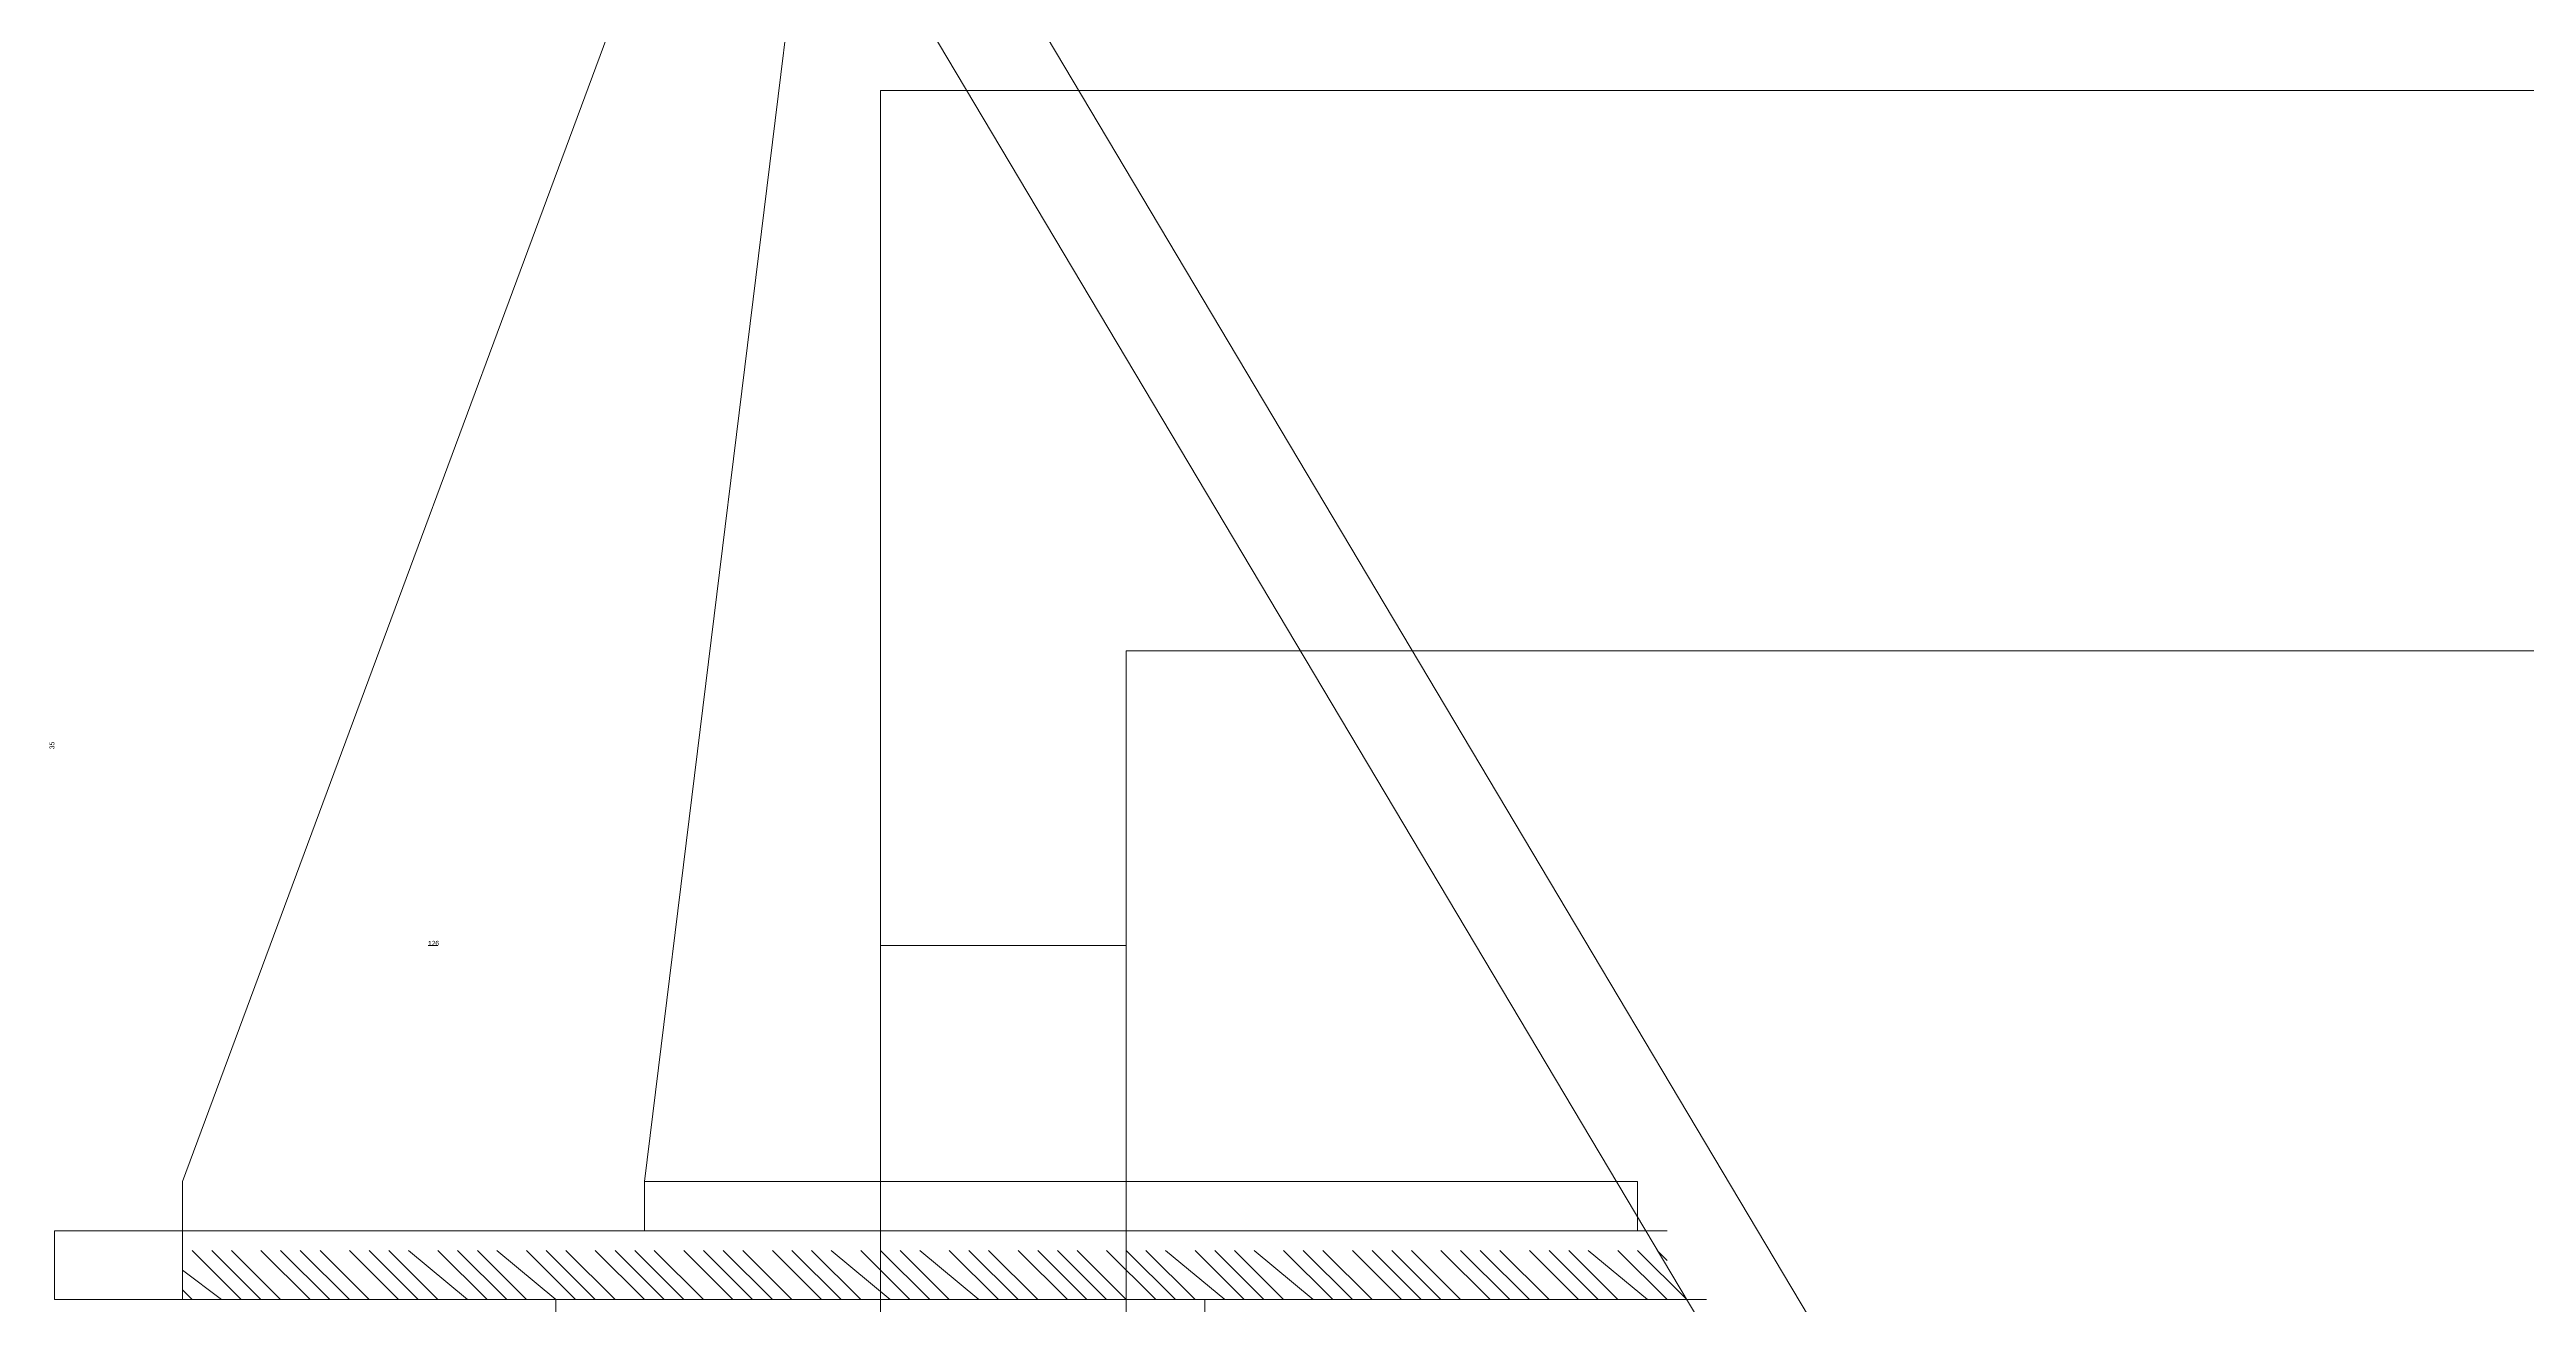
# Model space of a CAD drawing. Header units: millimetres. Extents: x 29 to 95071, y 20 to 67221.
# Drawn here: x 11337 to 12586, y 31581 to 32213 of the extents above; entities that cross this region are included whole.
import ezdxf

# ---------------------------------------------------------------- set-up
doc = ezdxf.new("R2010")
doc.units = ezdxf.units.MM

msp = doc.modelspace()

# ---------------------------------------------------------------- linework, layer by layer
at = {"color": 7, "lineweight": 0}
for points in [[(13168.9, 29892.8), (11681.9, 32390.9), (11726.5, 32410.8), (13307.7, 29754.1)], [(11404.4, 31642.5), (11681.9, 32390.9)], [(11721.6, 32326.5), (11637.3, 31642.5)], [(11756.3, 31766.4), (11756.3, 32192.7)], [(11756.3, 32192.7), (15052.4, 32192.7)], [(11880.2, 31781.3), (11880.2, 31910.2)], [(11885.1, 31910.2), (14928.5, 31910.2)], [(11880.2, 31845.7), (11880.2, 31260.8)], [(11756.3, 31766.4), (11756.3, 31533.5)], [(11756.3, 31697), (11756.3, 31761.5), (11880.2, 31761.5), (11880.2, 31697)], [(11404.4, 31583), (11404.4, 31642.5)], [(11404.4, 31617.7), (11339.9, 31617.7)], [(12152.8, 31617.7), (11404.4, 31617.7)], [(11339.9, 31583), (11339.9, 31612.8)], [(11434.1, 31583), (11409.3, 31607.8)], [(11444, 31583), (11419.2, 31607.8)], [(11453.9, 31583), (11429.1, 31607.8)], [(11468.8, 31583), (11444, 31607.8)], [(11478.7, 31583), (11453.9, 31607.8)], [(11488.6, 31583), (11463.8, 31607.8)], [(11498.5, 31583), (11473.8, 31607.8)], [(11513.4, 31583), (11488.6, 31607.8)], [(11523.3, 31583), (11498.5, 31607.8)], [(11533.2, 31583), (11508.5, 31607.8)], [(11548.1, 31583), (11518.4, 31607.8)], [(11558, 31583), (11533.2, 31607.8)], [(11567.9, 31583), (11543.1, 31607.8)], [(11577.8, 31583), (11553.1, 31607.8)], [(11592.7, 31583), (11563, 31607.8)], [(11602.6, 31583), (11577.8, 31607.8)], [(11612.5, 31583), (11587.8, 31607.8)], [(11622.5, 31583), (11597.7, 31607.8)], [(11637.3, 31583), (11612.5, 31607.8)], [(11647.2, 31583), (11622.5, 31607.8)], [(11657.1, 31583), (11632.4, 31607.8)], [(11667.1, 31583), (11642.3, 31607.8)], [(11681.9, 31583), (11657.1, 31607.8)], [(11691.8, 31583), (11667.1, 31607.8)], [(11701.8, 31583), (11677, 31607.8)], [(11711.7, 31583), (11686.9, 31607.8)], [(11726.5, 31583), (11701.8, 31607.8)], [(11736.5, 31583), (11711.7, 31607.8)], [(11746.4, 31583), (11721.6, 31607.8)], [(11761.2, 31583), (11731.5, 31607.8)], [(11771.1, 31583), (11746.4, 31607.8)], [(11781.1, 31583), (11756.3, 31607.8)], [(11791, 31583), (11766.2, 31607.8)], [(11805.8, 31583), (11776.1, 31607.8)], [(11815.8, 31583), (11791, 31607.8)], [(11825.7, 31583), (11800.9, 31607.8)], [(11835.6, 31583), (11810.8, 31607.8)], [(11850.5, 31583), (11825.7, 31607.8)], [(11860.4, 31583), (11835.6, 31607.8)], [(11870.3, 31583), (11845.5, 31607.8)], [(11880.2, 31583), (11855.4, 31607.8)], [(11895.1, 31583), (11870.3, 31607.8)], [(11905, 31583), (11880.2, 31607.8)], [(11914.9, 31583), (11890.1, 31607.8)], [(11929.8, 31583), (11900, 31607.8)], [(11939.7, 31583), (11914.9, 31607.8)], [(11949.6, 31583), (11924.8, 31607.8)], [(11959.5, 31583), (11934.7, 31607.8)], [(11974.4, 31583), (11944.6, 31607.8)], [(11984.3, 31583), (11959.5, 31607.8)], [(11994.2, 31583), (11969.4, 31607.8)], [(12004.1, 31583), (11979.3, 31607.8)], [(12019, 31583), (11994.2, 31607.8)], [(12028.9, 31583), (12004.1, 31607.8)], [(12038.8, 31583), (12014, 31607.8)], [(12048.7, 31583), (12023.9, 31607.8)], [(12063.6, 31583), (12038.8, 31607.8)], [(12073.5, 31583), (12048.7, 31607.8)], [(12083.4, 31583), (12058.6, 31607.8)], [(12093.3, 31583), (12068.5, 31607.8)], [(12108.2, 31583), (12083.4, 31607.8)], [(12118.1, 31583), (12093.3, 31607.8)], [(12128, 31583), (12103.2, 31607.8)], [(12142.9, 31583), (12113.1, 31607.8)], [(12152.8, 31583), (12128, 31607.8)], [(12162.7, 31583), (12137.9, 31607.8)], [(12152.8, 31602.8), (12147.8, 31607.8)], [(11424.2, 31583), (11404.4, 31597.9)], [(11409.3, 31583), (11404.4, 31588)], [(11404.4, 31583), (11339.9, 31583)], [(12172.6, 31583), (11404.4, 31583)]]:
    msp.add_lwpolyline(points, dxfattribs=at)
for points in [[(11885.1, 31910.2), (11880.2, 31910.2)], [(11637.3, 31642.5), (11637.3, 31617.7), (12137.9, 31617.7), (12137.9, 31642.5)], [(11339.9, 31612.8), (11339.9, 31617.7)], [(11592.7, 31583), (11919.8, 31583), (11919.8, 26804.9), (11592.7, 26804.9)]]:
    msp.add_lwpolyline(points, close=True, dxfattribs=at)
at = {"color": 7, "lineweight": 0, "true_color": 0xffffff}
msp.add_lwpolyline([(11528.3, 31761.5), (11533.2, 31761.5)], dxfattribs=at)

# ---------------------------------------------------------------- texts
at = {"color": 7, "insert": (11339.9, 31860.6), "char_height": 2.405, "attachment_point": 7, "rotation": 90}
msp.add_mtext('{\\fSwiss721BT-LightCondensed|b0|i0|c0;35}', dxfattribs=at)
at = {"color": 7, "insert": (11528.3, 31763.9), "char_height": 2.405, "attachment_point": 1}
msp.add_mtext('{\\fSwiss721BT-LightCondensed|b0|i0|c0;126}', dxfattribs=at)

doc.saveas('drawing.dxf')
